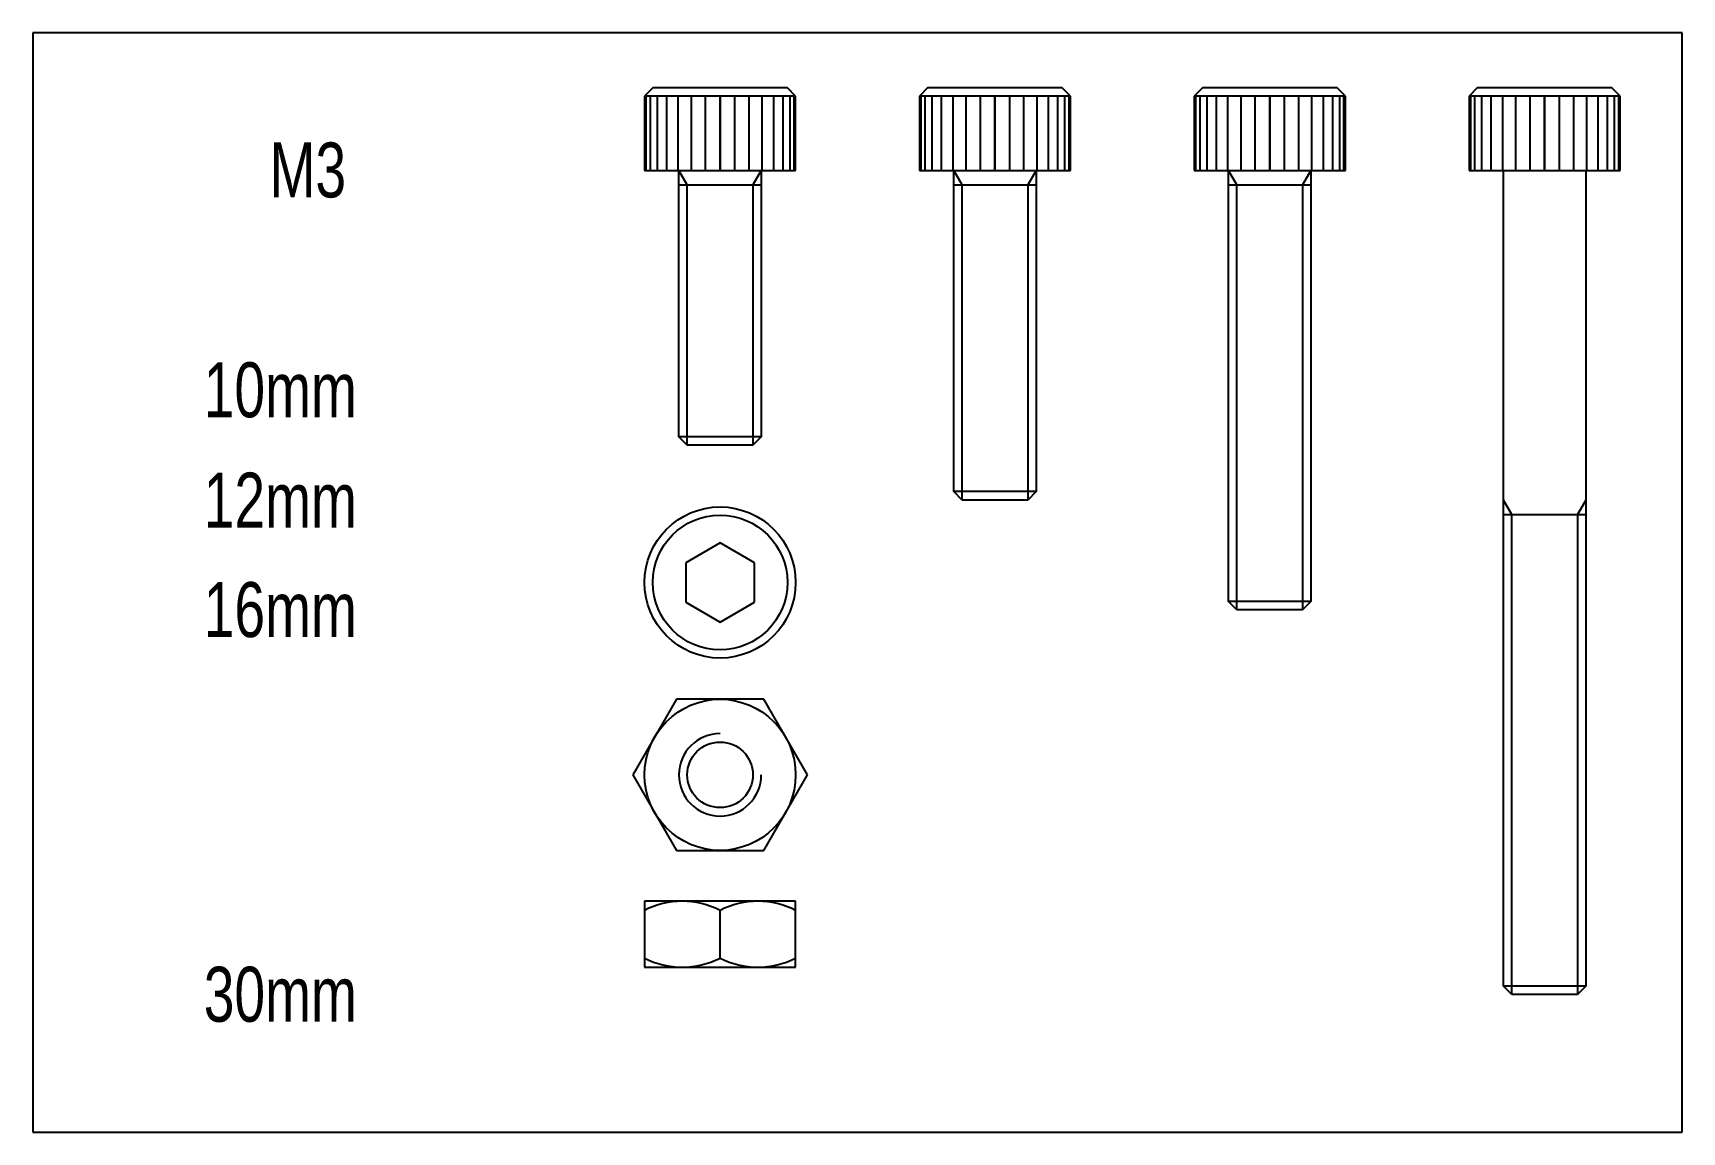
# Model space of a CAD drawing. Header units: millimetres. Extents: x 0 to 60, y 0 to 40.
import ezdxf

# ---------------------------------------------------------------- set-up
doc = ezdxf.new("R2010")
doc.units = ezdxf.units.MM
doc.layers.get('0').update_dxf_attribs({"linetype": 'CONTINUOUS', "lineweight": 25, "true_color": 0x000000})
doc.layers.add('NULL', color=4, linetype='CONTINUOUS', true_color=0x00ffff)
doc.styles.get("Standard").update_dxf_attribs({"font": 'txt', "width": 0.75})

# ---------------------------------------------------------------- blocks, each defined once
blk = doc.blocks.new('M3x10_DIN912_f-0')
at = {"layer": 'NULL', "color": 4, "linetype": 'CONTINUOUS', "true_color": 0x00ffff}
for p, q in [((-2.45, 3), (-2.75, 2.7)), ((2.45, 3), (-2.45, 3)), ((2.75, 2.7), (2.45, 3)), ((-2.75, 2.7), (-2.75, 0)), ((2.75, 0), (2.75, 2.7)), ((-2.75, 0), (2.75, 0)), ((-1.5, -9.6935), (-1.5, 0)), ((1.5, 0), (1.5, -9.6935)), ((-1.5, -0.530874), (1.5, -0.530874)), ((-1.1935, -10), (-1.5, -9.6935)), ((1.5, -9.6935), (-1.5, -9.6935)), ((1.1935, -10), (-1.1935, -10)), ((1.5, -9.6935), (1.1935, -10))]:
    blk.add_line(p, q, dxfattribs=at)
at = {"layer": 'NULL', "color": 2, "linetype": 'CONTINUOUS', "true_color": 0xffff00}
for p, q in [((2.75, 2.7), (-2.75, 2.7)), ((-2.701015, 2.7), (-2.701015, 0)), ((-2.547223, 2.7), (-2.547223, 0)), ((-2.294501, 2.7), (-2.294501, 0)), ((-1.952663, 2.7), (-1.952663, 0)), ((-1.534986, 2.7), (-1.534986, 0)), ((-1.057692, 2.7), (-1.057692, 0)), ((-0.539319, 2.7), (-0.539319, 0)), ((0, 0), (0, 2.7)), ((0, 2.7), (0, 0)), ((0.539319, 0), (0.539319, 2.7)), ((1.057692, 0), (1.057692, 2.7)), ((1.534986, 0), (1.534986, 2.7)), ((1.952663, 0), (1.952663, 2.7)), ((2.294501, 0), (2.294501, 2.7)), ((2.547223, 0), (2.547223, 2.7)), ((2.701015, 0), (2.701015, 2.7)), ((-1.1935, -0.530874), (-1.5, 0)), ((1.5, 0), (1.1935, -0.530874)), ((-1.1935, -10), (-1.1935, -0.530874)), ((1.1935, -0.530874), (1.1935, -10))]:
    blk.add_line(p, q, dxfattribs=at)
blk = doc.blocks.new('M3x12_DIN912_f-0')
at = {"layer": 'NULL', "color": 4, "linetype": 'CONTINUOUS', "true_color": 0x00ffff}
for p, q in [((-2.45, 3), (-2.75, 2.7)), ((2.45, 3), (-2.45, 3)), ((2.75, 2.7), (2.45, 3)), ((-2.75, 2.7), (-2.75, 0)), ((2.75, 0), (2.75, 2.7)), ((-2.75, 0), (2.75, 0)), ((-1.5, -11.6935), (-1.5, 0)), ((1.5, 0), (1.5, -11.6935)), ((-1.5, -0.530874), (1.5, -0.530874)), ((-1.1935, -12), (-1.5, -11.6935)), ((1.5, -11.6935), (-1.5, -11.6935)), ((1.1935, -12), (-1.1935, -12)), ((1.5, -11.6935), (1.1935, -12))]:
    blk.add_line(p, q, dxfattribs=at)
at = {"layer": 'NULL', "color": 2, "linetype": 'CONTINUOUS', "true_color": 0xffff00}
for p, q in [((2.75, 2.7), (-2.75, 2.7)), ((-2.701015, 2.7), (-2.701015, 0)), ((-2.547223, 2.7), (-2.547223, 0)), ((-2.294501, 2.7), (-2.294501, 0)), ((-1.952663, 2.7), (-1.952663, 0)), ((-1.534986, 2.7), (-1.534986, 0)), ((-1.057692, 2.7), (-1.057692, 0)), ((-0.539319, 2.7), (-0.539319, 0)), ((0, 0), (0, 2.7)), ((0, 2.7), (0, 0)), ((0.539319, 0), (0.539319, 2.7)), ((1.057692, 0), (1.057692, 2.7)), ((1.534986, 0), (1.534986, 2.7)), ((1.952663, 0), (1.952663, 2.7)), ((2.294501, 0), (2.294501, 2.7)), ((2.547223, 0), (2.547223, 2.7)), ((2.701015, 0), (2.701015, 2.7)), ((-1.1935, -0.530874), (-1.5, 0)), ((1.5, 0), (1.1935, -0.530874)), ((-1.1935, -12), (-1.1935, -0.530874)), ((1.1935, -0.530874), (1.1935, -12))]:
    blk.add_line(p, q, dxfattribs=at)
blk = doc.blocks.new('M3x16_DIN912_f-0')
at = {"layer": 'NULL', "color": 4, "linetype": 'CONTINUOUS', "true_color": 0x00ffff}
for p, q in [((-2.45, 3), (-2.75, 2.7)), ((2.45, 3), (-2.45, 3)), ((2.75, 2.7), (2.45, 3)), ((-2.75, 2.7), (-2.75, 0)), ((2.75, 0), (2.75, 2.7)), ((-2.75, 0), (2.75, 0)), ((-1.5, -15.6935), (-1.5, 0)), ((1.5, 0), (1.5, -15.6935)), ((-1.5, -0.530874), (1.5, -0.530874)), ((-1.1935, -16), (-1.5, -15.6935)), ((1.5, -15.6935), (-1.5, -15.6935)), ((1.1935, -16), (-1.1935, -16)), ((1.5, -15.6935), (1.1935, -16))]:
    blk.add_line(p, q, dxfattribs=at)
at = {"layer": 'NULL', "color": 2, "linetype": 'CONTINUOUS', "true_color": 0xffff00}
for p, q in [((2.75, 2.7), (-2.75, 2.7)), ((-2.701015, 2.7), (-2.701015, 0)), ((-2.547223, 2.7), (-2.547223, 0)), ((-2.294501, 2.7), (-2.294501, 0)), ((-1.952663, 2.7), (-1.952663, 0)), ((-1.534986, 2.7), (-1.534986, 0)), ((-1.057692, 2.7), (-1.057692, 0)), ((-0.539319, 2.7), (-0.539319, 0)), ((0, 0), (0, 2.7)), ((0, 2.7), (0, 0)), ((0.539319, 0), (0.539319, 2.7)), ((1.057692, 0), (1.057692, 2.7)), ((1.534986, 0), (1.534986, 2.7)), ((1.952663, 0), (1.952663, 2.7)), ((2.294501, 0), (2.294501, 2.7)), ((2.547223, 0), (2.547223, 2.7)), ((2.701015, 0), (2.701015, 2.7)), ((-1.1935, -0.530874), (-1.5, 0)), ((1.5, 0), (1.1935, -0.530874)), ((-1.1935, -16), (-1.1935, -0.530874)), ((1.1935, -0.530874), (1.1935, -16))]:
    blk.add_line(p, q, dxfattribs=at)
blk = doc.blocks.new('M3x30_DIN912_f-0')
at = {"layer": 'NULL', "color": 4, "linetype": 'CONTINUOUS', "true_color": 0x00ffff}
for p, q in [((-2.45, 3), (-2.75, 2.7)), ((2.45, 3), (-2.45, 3)), ((2.75, 2.7), (2.45, 3)), ((-2.75, 2.7), (-2.75, 0)), ((2.75, 0), (2.75, 2.7)), ((-2.75, 0), (2.75, 0)), ((-1.5, -29.6935), (-1.5, 0)), ((1.5, 0), (1.5, -29.6935)), ((-1.5, -12.530874), (1.5, -12.530874)), ((-1.1935, -30), (-1.5, -29.6935)), ((1.5, -29.6935), (-1.5, -29.6935)), ((1.1935, -30), (-1.1935, -30)), ((1.5, -29.6935), (1.1935, -30))]:
    blk.add_line(p, q, dxfattribs=at)
at = {"layer": 'NULL', "color": 2, "linetype": 'CONTINUOUS', "true_color": 0xffff00}
for p, q in [((2.75, 2.7), (-2.75, 2.7)), ((-2.701015, 2.7), (-2.701015, 0)), ((-2.547223, 2.7), (-2.547223, 0)), ((-2.294501, 2.7), (-2.294501, 0)), ((-1.952663, 2.7), (-1.952663, 0)), ((-1.534986, 2.7), (-1.534986, 0)), ((-1.057692, 2.7), (-1.057692, 0)), ((-0.539319, 2.7), (-0.539319, 0)), ((0, 0), (0, 2.7)), ((0, 2.7), (0, 0)), ((0.539319, 0), (0.539319, 2.7)), ((1.057692, 0), (1.057692, 2.7)), ((1.534986, 0), (1.534986, 2.7)), ((1.952663, 0), (1.952663, 2.7)), ((2.294501, 0), (2.294501, 2.7)), ((2.547223, 0), (2.547223, 2.7)), ((2.701015, 0), (2.701015, 2.7)), ((-1.1935, -12.530874), (-1.5, -12)), ((1.5, -12), (1.1935, -12.530874)), ((-1.1935, -30), (-1.1935, -12.530874)), ((1.1935, -12.530874), (1.1935, -30))]:
    blk.add_line(p, q, dxfattribs=at)
blk = doc.blocks.new('M3_DIN912_t-0')
at = {"layer": 'NULL', "color": 4, "linetype": 'CONTINUOUS', "true_color": 0x00ffff}
for p, q in [((0, 1.443376), (-1.25, 0.721688)), ((1.25, 0.721688), (0, 1.443376)), ((-1.25, 0.721688), (-1.25, -0.721688)), ((1.25, -0.721688), (1.25, 0.721688)), ((-1.25, -0.721688), (0, -1.443376)), ((0, -1.443376), (1.25, -0.721688))]:
    blk.add_line(p, q, dxfattribs=at)
blk.add_circle((0, 0), 2.75, dxfattribs=at)
at = {"layer": 'NULL', "color": 2, "linetype": 'CONTINUOUS', "true_color": 0xffff00}
blk.add_circle((0, 0), 2.45, dxfattribs=at)
blk = doc.blocks.new('M3_DIN934_l-0')
at = {"layer": 'NULL', "color": 4, "linetype": 'CONTINUOUS', "true_color": 0x00ffff}
for p, q in [((2.75, 2.4), (-2.75, 2.4)), ((-2.75, 2.4), (-2.75, 0)), ((2.75, 0), (2.75, 2.4)), ((0, 0.333659), (0, 2.066341)), ((-2.75, 0), (2.75, 0))]:
    blk.add_line(p, q, dxfattribs=at)
for centre, start, end in [((-1.375, -0.6), 62.720387, 117.279613), ((1.375, -0.6), 62.720387, 117.279613), ((-1.375, 3), 242.720387, 297.279613), ((1.375, 3), 242.720387, 297.279613)]:
    blk.add_arc(centre, 3, start, end, dxfattribs=at)
blk = doc.blocks.new('M3_DIN934_t-0')
at = {"layer": 'NULL', "color": 4, "linetype": 'CONTINUOUS', "true_color": 0x00ffff}
for p, q in [((-1.587713, 2.75), (-3.175426, 0)), ((1.587713, 2.75), (-1.587713, 2.75)), ((3.175426, 0), (1.587713, 2.75)), ((-3.175426, 0), (-1.587713, -2.75)), ((1.587713, -2.75), (3.175426, 0)), ((-1.587713, -2.75), (1.587713, -2.75))]:
    blk.add_line(p, q, dxfattribs=at)
for radius in [2.75, 1.1935]:
    blk.add_circle((0, 0), radius, dxfattribs=at)
at = {"layer": 'NULL', "color": 2, "linetype": 'CONTINUOUS', "true_color": 0xffff00}
blk.add_arc((0, 0), 1.5, 90, 0, dxfattribs=at)

msp = doc.modelspace()

# ---------------------------------------------------------------- linework, layer by layer
for p, q in [((60, 40), (0, 40)), ((0, 40), (0, 0)), ((60, 0), (60, 40)), ((0, 0), (60, 0))]:
    msp.add_line(p, q)

# ---------------------------------------------------------------- block references
for name, p in [('M3x10_DIN912_f-0', (25, 35)), ('M3x12_DIN912_f-0', (35, 35)), ('M3x16_DIN912_f-0', (45, 35)), ('M3x30_DIN912_f-0', (55, 35)), ('M3_DIN912_t-0', (25, 20)), ('M3_DIN934_t-0', (25, 13)), ('M3_DIN934_l-0', (25, 6))]:
    msp.add_blockref(name, p)

# ---------------------------------------------------------------- texts
at = {"char_height": 2, "width": 100, "attachment_point": 5}
for s, insert in [('M3', (10, 35)), ('10mm', (9, 27)), ('12mm', (9, 23)), ('16mm', (9, 19)), ('30mm', (9, 5))]:
    msp.add_mtext(s, dxfattribs=dict(at, insert=insert))

doc.saveas('drawing.dxf')
